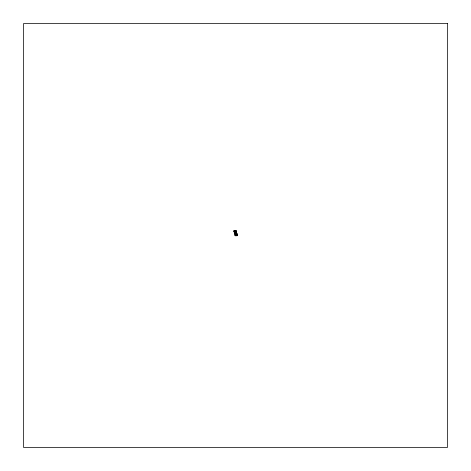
<?xml version="1.0" encoding="UTF-8"?>
<svg xmlns="http://www.w3.org/2000/svg" width="471" height="471" viewBox="0 0 471 471"><rect width="100%" height="100%" fill="white"/><g stroke="black" fill="none" stroke-linecap="round" stroke-linejoin="round"><path stroke-width="0.71" d="M234.211 232.409L234.211 232.686M234.57 233.728L234.57 234.01M234.929 235.111L234.929 235.388M233.81 230.996L234.187 230.908M234.293 232.439L234.67 232.35M234.652 233.757L235.029 233.669M235.011 235.135L235.388 235.053M234.67 232.957L234.67 232.138L236.436 232.109L235.759 232.238C236.831 231.567 236.825 233.539 235.759 232.845L236.524 232.986M235.276 230.872L236.042 230.755L235.912 231.414M235.759 232.315L236.436 232.185L236.436 232.91L235.759 232.786M236.118 233.634L236.884 233.557M235.759 232.191L236.436 232.109M236.118 233.51L236.884 233.428M235.959 230.743L235.276 230.808L236.042 230.666M235.029 234.275L235.029 233.463L236.795 233.428L236.118 233.557L236.795 233.504L236.795 234.228L236.118 234.169L236.884 234.311M237.243 235.688L235.388 235.671L235.388 234.841L237.243 234.811M236 230.861L236 231.308M235.276 231.532L234.187 231.532L234.187 230.702L235.959 230.666L235.276 230.749L235.276 231.508L236.042 231.549M236.477 232.297L236.524 232.862M234.67 232.974L236.436 232.986L235.759 232.91L235.759 232.144M236.842 233.598L236.842 234.116M236.754 234.181L236.884 233.504M235.029 234.293L236.795 234.311L236.118 234.228L236.118 233.469M237.201 235.011L237.031 235.471M237.113 235.559L237.243 234.888L236.477 234.952L237.16 234.888L237.16 235.612L236.477 235.547L237.16 235.688L236.477 235.559M236.118 234.105L236.795 234.228M236.477 235.482L237.16 235.612M233.81 231.22L234.187 231.308M234.293 232.662L234.67 232.745M234.652 233.981L235.029 234.069M235.011 235.365L235.388 235.447M233.734 231.249L233.81 230.902M236.477 234.846L236.477 235.653M236.377 235.647A0.671 0.671 0 0 1 235.559 235.688M236.307 235.653A0.642 0.642 0 0 1 235.771 235.741M235.771 234.758A0.642 0.642 0 0 1 236.307 234.846M235.559 234.811A0.671 0.671 0 0 1 236.377 234.852M236.018 234.27A0.671 0.671 0 0 1 235.2 234.305M235.947 234.27A0.642 0.642 0 0 1 235.406 234.358M235.406 233.38A0.642 0.642 0 0 1 235.947 233.469M235.2 233.433A0.671 0.671 0 0 1 236.018 233.469M235.659 232.951A0.671 0.671 0 0 1 234.841 232.986M235.588 232.951A0.642 0.642 0 0 1 235.047 233.039M235.047 232.056A0.642 0.642 0 0 1 235.588 232.15M234.841 232.109A0.671 0.671 0 0 1 235.659 232.15M235.176 231.508A0.671 0.671 0 0 1 234.358 231.544M235.106 231.508A0.642 0.642 0 0 1 234.57 231.597M234.57 230.619A0.642 0.642 0 0 1 235.106 230.708M234.358 230.672A0.671 0.671 0 0 1 235.176 230.708M237.16 234.811L236.477 234.941L237.16 234.811M447.45 23.55L23.55 23.55L23.55 447.45L447.45 447.45L447.45 23.55M235.959 231.467L235.276 231.408L235.959 231.467M235.959 231.549L235.276 231.467L235.959 231.549"/></g></svg>
